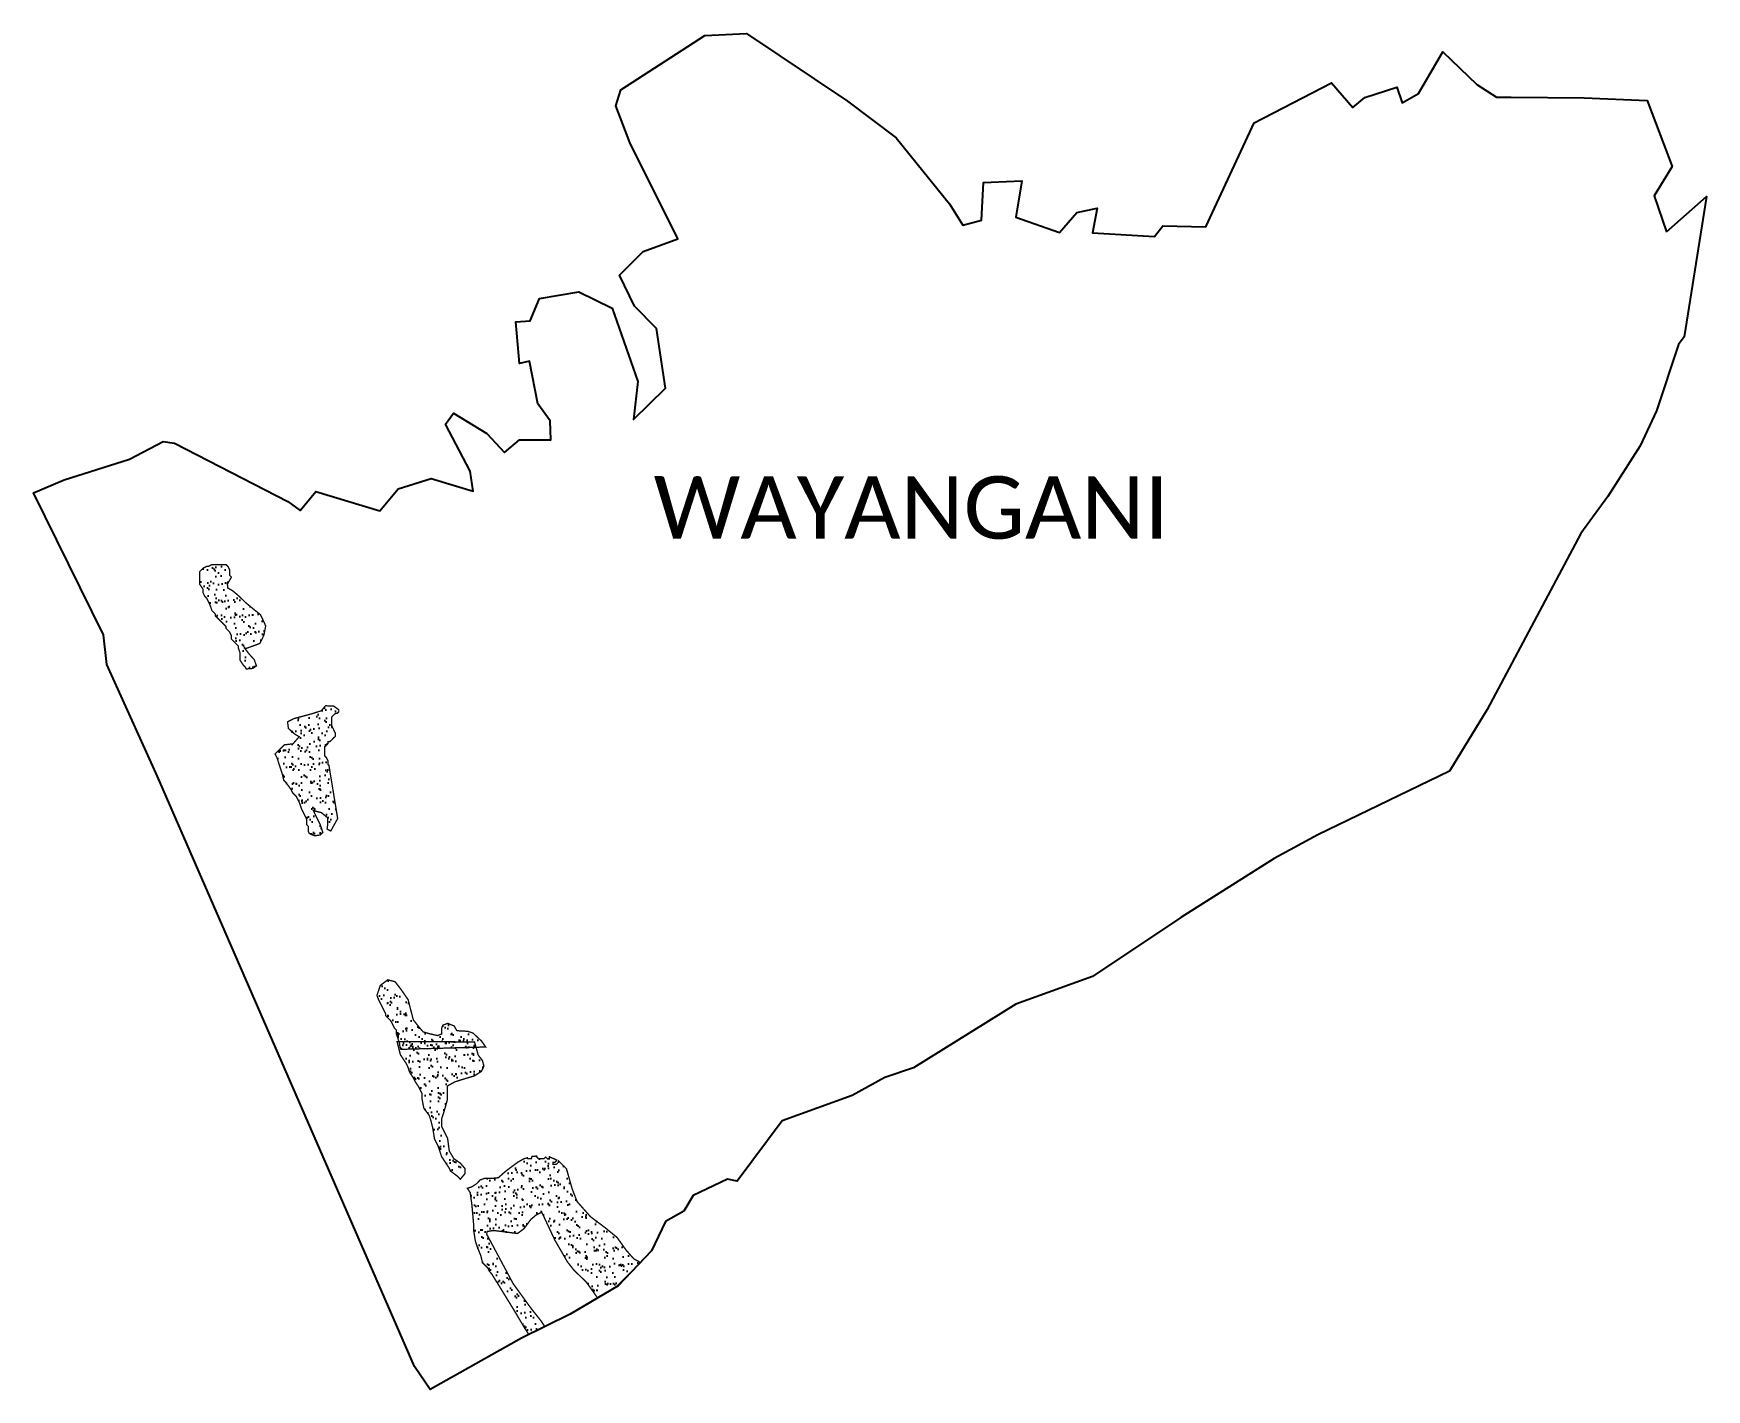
# Model space of a CAD drawing. Header units: metres. Extents: x 350006 to 353852, y 1754815 to 1757932.
import ezdxf

# ---------------------------------------------------------------- set-up
doc = ezdxf.new("R2010")
doc.units = ezdxf.units.M
doc.header["$MEASUREMENT"] = 0
for name, color, linetype in [('SAND DUNES', 42, 'Continuous'), ('village', 3, 'Continuous'), ('VILLAGE NAME', 250, 'Continuous')]:
    doc.layers.add(name, color=color, linetype=linetype)
doc.styles.get("Standard").update_dxf_attribs({"font": 'simplex.shx'})
pattern_1 = [(37.29935, (308968.01, 1739421.178), (-0.884052, 30.288773), [0, -23.891104, 0, -26.720313, 0, -25.541476]), (7.29935, (308968.01, 1739421.178), (27.972225, 44.260328), [0, -12.888622, 0, -21.533429, 0, -8.251861]), (327.29935, (308948.678, 1739421.245), (48.947589, -0.082482), [0, -7.858916, 0, -28.292097, 0, -36.936904]), (317.29935, (308948.68, 1739421.245), (47.29783, 13.629585), [0, -3.929458, 0, -18.547041, 0, -21.219072])]
pattern_2 = [(37.3367, (333089.816, 1754713.4), (-0.889807, 29.819417), [0, -23.52134, 0, -26.30676, 0, -25.14617]), (7.3367, (333089.816, 1754713.4), (27.51089, 43.59325), [0, -12.689144, 0, -21.200154, 0, -8.124147]), (327.3367, (333070.782, 1754713.455), (48.190066, -0.049794), [0, -7.737283, 0, -27.854217, 0, -36.36523]), (317.3367, (333070.782, 1754713.455), (46.55704, 13.44899), [0, -3.86864, 0, -18.259987, 0, -20.890663])]

msp = doc.modelspace()

# ---------------------------------------------------------------- hatches: boundary and pattern name
at = {"layer": 'SAND DUNES'}
h = msp.add_hatch(dxfattribs=at)
h.set_pattern_fill('AR-SAND', color=256, scale=0.609235, angle=-0.1633)
h.set_pattern_definition(pattern_2)
h.paths.add_polyline_path([(350464, 1756651.5), (350452.7, 1756657.9), (350452.3, 1756666.6), (350461.5, 1756682.8), (350457.4, 1756686.9), (350457.4, 1756699.1), (350453.4, 1756707.2), (350449.3, 1756711.3), (350416.9, 1756711.4), (350408.7, 1756707.3), (350404.7, 1756707.3), (350396.5, 1756703.3), (350392.5, 1756699.2), (350388.4, 1756695.2), (350388.3, 1756666.8), (350396.4, 1756654.5), (350396.4, 1756646.4), (350400.4, 1756638.3), (350404.5, 1756634.2), (350408.5, 1756626.1), (350412.5, 1756617.9), (350416.6, 1756605.7), (350424.7, 1756597.6), (350424.6, 1756593.5), (350432.7, 1756585.4), (350436.8, 1756581.3), (350440.8, 1756577.2), (350448.9, 1756569.1), (350448.9, 1756565), (350457, 1756556.9), (350461.1, 1756548.8), (350461, 1756540.6), (350465.1, 1756536.6), (350469.1, 1756532.5), (350473.2, 1756528.4), (350477.2, 1756524.3), (350477.2, 1756520.3), (350481.3, 1756508.1), (350481.2, 1756491.8), (350489.3, 1756479.6), (350493.4, 1756475.5), (350495.4, 1756471.5), (350510.2, 1756472.7), (350518.9, 1756478.4), (350514, 1756492.8), (350502.7, 1756505.3), (350492.8, 1756517.9), (350509.9, 1756523.9), (350527, 1756530.3), (350536.2, 1756549.6), (350540.3, 1756570.9), (350538.3, 1756572.9), (350538.3, 1756575.1), (350528.3, 1756596.2), (350510.5, 1756610.4), (350495, 1756623.3), (350478, 1756639.7)])
h = msp.add_hatch(dxfattribs=at)
h.set_pattern_fill('AR-SAND', color=256, scale=0.609235, angle=-0.1633)
h.set_pattern_definition(pattern_2)
h.paths.add_polyline_path([(350685.6, 1756249.6), (350683.6, 1756251.6), (350683.6, 1756255.7), (350683.6, 1756259.7), (350679.6, 1756267.9), (350675.5, 1756271.9), (350675.6, 1756280.1), (350675.6, 1756292.2), (350679.7, 1756296.3), (350683.7, 1756300.3), (350683.7, 1756304.4), (350687.8, 1756304.4), (350691.9, 1756308.4), (350695.9, 1756312.5), (350700, 1756316.5), (350700, 1756320.6), (350700, 1756324.7), (350696, 1756332.8), (350692, 1756340.9), (350692, 1756353.1), (350692, 1756357.2), (350692, 1756361.2), (350696.1, 1756365.3), (350700.2, 1756369.3), (350704.2, 1756369.3), (350708.3, 1756373.4), (350708.3, 1756377.4), (350696.6, 1756386.3), (350677.7, 1756386.9), (350668, 1756375.4), (350644.8, 1756368.1), (350604.5, 1756357.3), (350590.5, 1756350), (350592.3, 1756334.8), (350607.5, 1756321.4), (350617.2, 1756315.9), (350603.1, 1756299.5), (350583, 1756297.1), (350571.4, 1756285.5), (350561.8, 1756276.3), (350565.9, 1756268.2), (350577.9, 1756231.6), (350582, 1756215.3), (350586, 1756211.3), (350598.1, 1756195), (350602.2, 1756186.8), (350610.3, 1756178.7), (350618.4, 1756162.4), (350622.4, 1756150.2), (350626.4, 1756142.1), (350634.5, 1756125.8), (350634.5, 1756113.6), (350638.5, 1756109.6), (350638.5, 1756097.4), (350640.5, 1756093.3), (350652.7, 1756088), (350665.3, 1756089.9), (350671.4, 1756096), (350665.7, 1756113.2), (350657.7, 1756129.6), (350649.8, 1756145.7), (350668.1, 1756141.4), (350682.9, 1756129), (350682.9, 1756114.8), (350681.3, 1756103.6), (350689.7, 1756099), (350705.6, 1756127.7)])
h = msp.add_hatch(dxfattribs=at)
h.set_pattern_fill('AR-SAND', color=256, scale=0.609235, angle=-0.1633)
h.set_pattern_definition(pattern_2)
h.paths.add_polyline_path([(351016.5, 1755634.6), (351003.7, 1755638.8), (350987.8, 1755639.1), (350979.1, 1755640.5), (350973.3, 1755650.9), (350958.6, 1755656.8), (350947.2, 1755652.7), (350944.3, 1755644.7), (350944.3, 1755632.2), (350934.6, 1755628.8), (350914.1, 1755633.7), (350901.8, 1755637.4), (350892.4, 1755648.5), (350879.5, 1755664.9), (350867.5, 1755711.3), (350852.2, 1755733.5), (350837.5, 1755752.6), (350820.9, 1755756.9), (350803.7, 1755744.1), (350795.8, 1755721.2), (350799.8, 1755711), (350816, 1755678.5), (350816, 1755674.4), (350828.1, 1755662.2), (350832.2, 1755654.1), (350836.2, 1755645.9), (350840.2, 1755641.9), (350840.2, 1755633.7), (350848.3, 1755609.3), (350848.3, 1755605.3), (350850.9, 1755597.1), (351045.8, 1755602.5), (351036.2, 1755616.2)])
h = msp.add_hatch(dxfattribs=at)
h.set_pattern_fill('AR-SAND', color=256, scale=0.618812, angle=-0.2007)
h.set_pattern_definition(pattern_1)
h.paths.add_polyline_path([(351028.7, 1755583.7), (351020.1, 1755614.2), (350842.3, 1755614.8), (350849.6, 1755585.1), (350854.5, 1755577.6), (350862.7, 1755565.2), (350866.8, 1755557), (350870.9, 1755544.6), (350879.1, 1755532.2), (350883.2, 1755523.9), (350891.4, 1755511.5), (350895.5, 1755503.2), (350899.6, 1755495), (350899.6, 1755482.6), (350903.6, 1755462), (350915.9, 1755445.4), (350920, 1755433), (350924.1, 1755416.5), (350928.1, 1755391.7), (350936.3, 1755375.2), (350944.5, 1755350.4), (350960.9, 1755325.6), (350965, 1755317.3), (350981.4, 1755304.9), (350987.6, 1755298.7), (350997.9, 1755311), (350998.2, 1755323), (350987.5, 1755335.5), (350972.8, 1755345.6), (350962.1, 1755363.4), (350958.2, 1755392.7), (350944.6, 1755419.9), (350944.6, 1755437.3), (350951.4, 1755458.4), (350957.5, 1755480.8), (350958, 1755512.9), (350974.5, 1755522.2), (350996.6, 1755529.2), (351019.8, 1755536.1), (351035.9, 1755546.5), (351041.7, 1755558.5), (351038.4, 1755571.3)])
h = msp.add_hatch(dxfattribs=at)
h.set_pattern_fill('AR-SAND', color=256, scale=0.618812, angle=-0.2007)
h.set_pattern_definition(pattern_1)
h.paths.add_polyline_path([(351255.8, 1755247.3), (351244.9, 1755275.3), (351231.4, 1755322.6), (351212.6, 1755341.2), (351212.6, 1755337.1), (351208.4, 1755333), (351204.3, 1755333), (351200.2, 1755333), (351200.2, 1755337.1), (351204.3, 1755337.1), (351208.4, 1755341.2), (351208.4, 1755343), (351192, 1755350.1), (351192, 1755345.4), (351187.8, 1755345.4), (351183.7, 1755349.6), (351179.6, 1755345.5), (351171.3, 1755345.5), (351167.2, 1755345.5), (351163.1, 1755349.6), (351163.1, 1755351.8), (351152, 1755350.8), (351150.7, 1755345.6), (351142.5, 1755345.6), (351141.7, 1755347.8), (351133.2, 1755345.4), (351118.8, 1755337.2), (351091.4, 1755316.7), (351074.9, 1755302), (351061.2, 1755300.6), (351043.6, 1755300.6), (351032.6, 1755296.7), (351025.4, 1755288.5), (351014.2, 1755281.1), (351003.6, 1755277.6), (351010.2, 1755267.7), (351014.2, 1755238.8), (351018.2, 1755193.4), (351018.1, 1755181), (351022.2, 1755156.2), (351026.2, 1755143.8), (351034.4, 1755123.2), (351038.5, 1755106.7), (351050.8, 1755094.2), (351054.9, 1755086), (351059, 1755081.8), (351079.5, 1755048.8), (351112.4, 1754995), (351137, 1754953.7), (351145.1, 1754941.4), (351181.5, 1754959.7), (351173.4, 1754972.3), (351151, 1755000.4), (351108.7, 1755058.7), (351048.1, 1755172.3), (351049.2, 1755178.4), (351063.5, 1755180.7), (351084.2, 1755178.3), (351118.9, 1755173.7), (351134.3, 1755185.3), (351140.4, 1755193.7), (351149.7, 1755206.3), (351161.9, 1755216.4), (351174.6, 1755222.9), (351205, 1755158), (351233.8, 1755108.3), (351248.3, 1755089.9), (351277.2, 1755061.8), (351303.1, 1755025.5), (351346, 1755050.9), (351401.4, 1755107.2), (351386.2, 1755115.5), (351368.7, 1755135.3), (351347.4, 1755165), (351321.1, 1755186.5), (351286.5, 1755212.5)])

# ---------------------------------------------------------------- linework, layer by layer
at = {"layer": 'SAND DUNES', "flags": 128}
for points, const_width in [([(350464, 1756651.5), (350452.7, 1756657.9), (350452.3, 1756666.6), (350461.5, 1756682.8), (350457.4, 1756686.9), (350457.4, 1756699.1), (350453.4, 1756707.2), (350449.3, 1756711.3), (350416.9, 1756711.4), (350408.7, 1756707.3), (350404.7, 1756707.3), (350396.5, 1756703.3), (350392.5, 1756699.2), (350388.4, 1756695.2), (350388.3, 1756666.8), (350396.4, 1756654.5), (350396.4, 1756646.4), (350400.4, 1756638.3), (350404.5, 1756634.2), (350408.5, 1756626.1), (350412.5, 1756617.9), (350416.6, 1756605.7), (350424.7, 1756597.6), (350424.6, 1756593.5), (350432.7, 1756585.4), (350436.8, 1756581.3), (350440.8, 1756577.2), (350448.9, 1756569.1), (350448.9, 1756565), (350457, 1756556.9), (350461.1, 1756548.8), (350461, 1756540.6), (350465.1, 1756536.6), (350469.1, 1756532.5), (350473.2, 1756528.4), (350477.2, 1756524.3), (350477.2, 1756520.3), (350481.3, 1756508.1), (350481.2, 1756491.8), (350489.3, 1756479.6), (350493.4, 1756475.5), (350495.4, 1756471.5), (350510.2, 1756472.7), (350518.9, 1756478.4), (350514, 1756492.8), (350502.7, 1756505.3), (350492.8, 1756517.9), (350509.9, 1756523.9), (350527, 1756530.3), (350536.2, 1756549.6), (350540.3, 1756570.9), (350538.3, 1756572.9), (350538.3, 1756575.1), (350528.3, 1756596.2), (350510.5, 1756610.4), (350495, 1756623.3), (350478, 1756639.7)], 3.05), ([(350685.6, 1756249.6), (350683.6, 1756251.6), (350683.6, 1756255.7), (350683.6, 1756259.7), (350679.6, 1756267.9), (350675.5, 1756271.9), (350675.6, 1756280.1), (350675.6, 1756292.2), (350679.7, 1756296.3), (350683.7, 1756300.3), (350683.7, 1756304.4), (350687.8, 1756304.4), (350691.9, 1756308.4), (350695.9, 1756312.5), (350700, 1756316.5), (350700, 1756320.6), (350700, 1756324.7), (350696, 1756332.8), (350692, 1756340.9), (350692, 1756353.1), (350692, 1756357.2), (350692, 1756361.2), (350696.1, 1756365.3), (350700.2, 1756369.3), (350704.2, 1756369.3), (350708.3, 1756373.4), (350708.3, 1756377.4), (350696.6, 1756386.3), (350677.7, 1756386.9), (350668, 1756375.4), (350644.8, 1756368.1), (350604.5, 1756357.3), (350590.5, 1756350), (350592.3, 1756334.8), (350607.5, 1756321.4), (350617.2, 1756315.9), (350603.1, 1756299.5), (350583, 1756297.1), (350571.4, 1756285.5), (350561.8, 1756276.3), (350565.9, 1756268.2), (350577.9, 1756231.6), (350582, 1756215.3), (350586, 1756211.3), (350598.1, 1756195), (350602.2, 1756186.8), (350610.3, 1756178.7), (350618.4, 1756162.4), (350622.4, 1756150.2), (350626.4, 1756142.1), (350634.5, 1756125.8), (350634.5, 1756113.6), (350638.5, 1756109.6), (350638.5, 1756097.4), (350640.5, 1756093.3), (350652.7, 1756088), (350665.3, 1756089.9), (350671.4, 1756096), (350665.7, 1756113.2), (350657.7, 1756129.6), (350649.8, 1756145.7), (350668.1, 1756141.4), (350682.9, 1756129), (350682.9, 1756114.8), (350681.3, 1756103.6), (350689.7, 1756099), (350705.6, 1756127.7)], 3.05), ([(351016.5, 1755634.6), (351003.7, 1755638.8), (350987.8, 1755639.1), (350979.1, 1755640.5), (350973.3, 1755650.9), (350958.6, 1755656.8), (350947.2, 1755652.7), (350944.3, 1755644.7), (350944.3, 1755632.2), (350934.6, 1755628.8), (350914.1, 1755633.7), (350901.8, 1755637.4), (350892.4, 1755648.5), (350879.5, 1755664.9), (350867.5, 1755711.3), (350852.2, 1755733.5), (350837.5, 1755752.6), (350820.9, 1755756.9), (350803.7, 1755744.1), (350795.8, 1755721.2), (350799.8, 1755711), (350816, 1755678.5), (350816, 1755674.4), (350828.1, 1755662.2), (350832.2, 1755654.1), (350836.2, 1755645.9), (350840.2, 1755641.9), (350840.2, 1755633.7), (350848.3, 1755609.3), (350848.3, 1755605.3), (350850.9, 1755597.1), (351045.8, 1755602.5), (351036.2, 1755616.2)], 3.05), ([(351041.7, 1755558.5), (351038.4, 1755571.3), (351028.7, 1755583.7), (351020.1, 1755614.2), (350842.3, 1755614.8), (350849.6, 1755585.1), (350854.5, 1755577.6), (350862.7, 1755565.2), (350866.8, 1755557), (350870.9, 1755544.6), (350879.1, 1755532.2), (350883.2, 1755523.9), (350891.4, 1755511.5), (350895.5, 1755503.2), (350899.6, 1755495), (350899.6, 1755482.6), (350903.6, 1755462), (350915.9, 1755445.4), (350920, 1755433), (350924.1, 1755416.5), (350928.1, 1755391.7), (350936.3, 1755375.2), (350944.5, 1755350.4), (350960.9, 1755325.6), (350965, 1755317.3), (350981.4, 1755304.9), (350987.6, 1755298.7), (350997.9, 1755311), (350998.2, 1755323), (350987.5, 1755335.5), (350972.8, 1755345.6), (350962.1, 1755363.4), (350958.2, 1755392.7), (350944.6, 1755419.9), (350944.6, 1755437.3), (350951.4, 1755458.4), (350957.5, 1755480.8), (350958, 1755512.9), (350974.5, 1755522.2), (350996.6, 1755529.2), (351019.8, 1755536.1), (351035.9, 1755546.5)], 3.09), ([(351145.1, 1754941.4), (351181.5, 1754959.4), (351181.5, 1754959.7), (351173.4, 1754972.3), (351151, 1755000.4), (351108.7, 1755058.7), (351048.1, 1755172.3), (351049.2, 1755178.4), (351063.5, 1755180.7), (351084.2, 1755178.3), (351118.9, 1755173.7), (351134.3, 1755185.3), (351140.4, 1755193.7), (351149.7, 1755206.3), (351161.9, 1755216.4), (351174.6, 1755222.9), (351205, 1755158), (351233.8, 1755108.3), (351248.3, 1755089.9), (351277.2, 1755061.8), (351303.1, 1755025.5), (351346, 1755050.9), (351346, 1755050.9), (351346, 1755050.9), (351346, 1755050.9), (351346, 1755050.9), (351346, 1755050.9), (351346, 1755050.9), (351346, 1755050.9), (351346, 1755050.9), (351401.4, 1755107.2), (351401.4, 1755107.2), (351401.4, 1755107.2), (351401.4, 1755107.2), (351401.4, 1755107.2), (351401.4, 1755107.2), (351401.4, 1755107.2), (351401.4, 1755107.2), (351401.4, 1755107.2), (351401.4, 1755107.2), (351401.4, 1755107.2), (351401.4, 1755107.2), (351401.4, 1755107.2), (351401.4, 1755107.2), (351401.4, 1755107.2), (351386.2, 1755115.5), (351368.7, 1755135.3), (351347.4, 1755165), (351321.1, 1755186.5), (351286.5, 1755212.5), (351255.8, 1755247.3), (351244.9, 1755275.3), (351231.4, 1755322.6), (351212.6, 1755341.2), (351212.6, 1755337.1), (351208.4, 1755333), (351204.3, 1755333), (351200.2, 1755333), (351200.2, 1755337.1), (351204.3, 1755337.1), (351208.4, 1755341.2), (351208.4, 1755343), (351192, 1755350.1), (351192, 1755345.4), (351187.8, 1755345.4), (351183.7, 1755349.6), (351179.6, 1755345.5), (351171.3, 1755345.5), (351167.2, 1755345.5), (351163.1, 1755349.6), (351163.1, 1755351.8), (351152, 1755350.8), (351150.7, 1755345.6), (351142.5, 1755345.6), (351141.7, 1755347.8), (351133.2, 1755345.4), (351118.8, 1755337.2), (351091.4, 1755316.7), (351074.9, 1755302), (351061.2, 1755300.6), (351043.6, 1755300.6), (351032.6, 1755296.7), (351025.4, 1755288.5), (351014.2, 1755281.1), (351003.6, 1755277.6), (351010.2, 1755267.7), (351014.2, 1755238.8), (351018.2, 1755193.4), (351018.1, 1755181), (351022.2, 1755156.2), (351026.2, 1755143.8), (351034.4, 1755123.2), (351038.5, 1755106.7), (351050.8, 1755094.2), (351054.9, 1755086), (351059, 1755081.8), (351079.5, 1755048.8), (351112.4, 1754995), (351137, 1754953.7), (351145.1, 1754941.4), (351145.1, 1754941.4), (351145.1, 1754941.4), (351145.1, 1754941.4), (351145.1, 1754941.4), (351145.1, 1754941.4), (351145.1, 1754941.4)], 3.09)]:
    msp.add_lwpolyline(points, close=True, dxfattribs=dict(at, const_width=const_width))
at = {"layer": 'village', "color": 3, "true_color": 0x00ff00}
msp.add_polyline3d([(353759.8, 1757476.3, 0), (353851.6, 1757558, 0), (353800, 1757235.2, 0), (353787.4, 1757217.4, 0), (353736.7, 1757065.1, 0), (353699.4, 1756984.8, 0), (353624.4, 1756867.7, 0), (353562.7, 1756783, 0), (353347.2, 1756378.4, 0), (353260.5, 1756236.9, 0), (352958.4, 1756090.4, 0), (352857.8, 1756035.5, 0), (352643.7, 1755900.5, 0), (352440.2, 1755764.2, 0), (352264.3, 1755700.6, 0), (352029.2, 1755554.7, 0), (351963.2, 1755532.1, 0), (351888.1, 1755491.2, 0), (351727, 1755432.4, 0), (351623.6, 1755294.1, 0), (351601.3, 1755298.7, 0), (351522.6, 1755261.1, 0), (351501, 1755225.4, 0), (351458.7, 1755201.6, 0), (351426.7, 1755133.7, 0), (351349.9, 1755053.1, 0), (351239.6, 1754988.1, 0), (351128, 1754932.9, 0), (350918.1, 1754815, 0), (350882.5, 1754868.3, 0), (350291.9, 1756224.1, 0), (350175.4, 1756481.6, 0), (350167.1, 1756550, 0), (350006.5, 1756876.3, 0), (350077.4, 1756906, 0), (350227.2, 1756954.1, 0), (350304.2, 1756994.7, 0), (350330.8, 1756990.7, 0), (350591.2, 1756856.3, 0), (350619.4, 1756835.5, 0), (350655.7, 1756879.3, 0), (350802.2, 1756835.2, 0), (350845, 1756885.9, 0), (350920.2, 1756909, 0), (351017.4, 1756880.5, 0), (351010, 1756926.6, 0), (350953.1, 1757034.5, 0), (350971.6, 1757059.5, 0), (351048.2, 1757012.6, 0), (351089.4, 1756969.2, 0), (351123.4, 1756998.1, 0), (351195.9, 1756998.2, 0), (351194.2, 1757041.8, 0), (351165.3, 1757081.2, 0), (351146.4, 1757179.1, 0), (351123.5, 1757173.9, 0), (351115, 1757269.7, 0), (351148, 1757271.8, 0), (351169.5, 1757323.3, 0), (351259.8, 1757338.8, 0), (351336.7, 1757301.3, 0), (351395.3, 1757132.5, 0), (351385.8, 1757044.7, 0), (351459.1, 1757117, 0), (351438.7, 1757253.9, 0), (351388.1, 1757305.2, 0), (351353, 1757376.9, 0), (351407.6, 1757431.3, 0), (351487.2, 1757460.1, 0), (351376.7, 1757682.1, 0), (351344.7, 1757766.2, 0), (351356.5, 1757803.2, 0), (351549.5, 1757928.1, 0), (351645, 1757932.5, 0), (351877.4, 1757776.6, 0), (351989.3, 1757692.7, 0), (352111.8, 1757540.8, 0), (352142.5, 1757491.9, 0), (352185.6, 1757503.3, 0), (352189.9, 1757589.7, 0), (352277.9, 1757593.8, 0), (352264.1, 1757510.3, 0), (352364.5, 1757474.9, 0), (352404.2, 1757520.6, 0), (352451, 1757531.1, 0), (352440.7, 1757474.3, 0), (352582.5, 1757465.5, 0), (352601.9, 1757490, 0), (352700.5, 1757487.9, 0), (352812.1, 1757727.2, 0), (352989.4, 1757818.6, 0), (353038.8, 1757762.3, 0), (353066.4, 1757785.2, 0), (353140.1, 1757808.7, 0), (353152, 1757773.1, 0), (353189.8, 1757794.4, 0), (353245.4, 1757890.2, 0), (353323.7, 1757815.3, 0), (353368.8, 1757785.7, 0), (353402.8, 1757785.8, 0), (353570.1, 1757784.6, 0), (353714.9, 1757778.4, 0), (353772.3, 1757626.7, 0), (353730.9, 1757559.5, 0)], close=True, dxfattribs=at)

# ---------------------------------------------------------------- texts
at = {"layer": 'VILLAGE NAME', "insert": (351431.8, 1756914.8), "char_height": 143.7, "attachment_point": 1, "rotation": 359.9793}
msp.add_mtext_dynamic_manual_height_columns('{\\fCalibri|b0|i0|c0|p34;WAYANGANI}', width=1418, gutter_width=718.5, heights=[0], dxfattribs=at)

doc.saveas('drawing.dxf')
